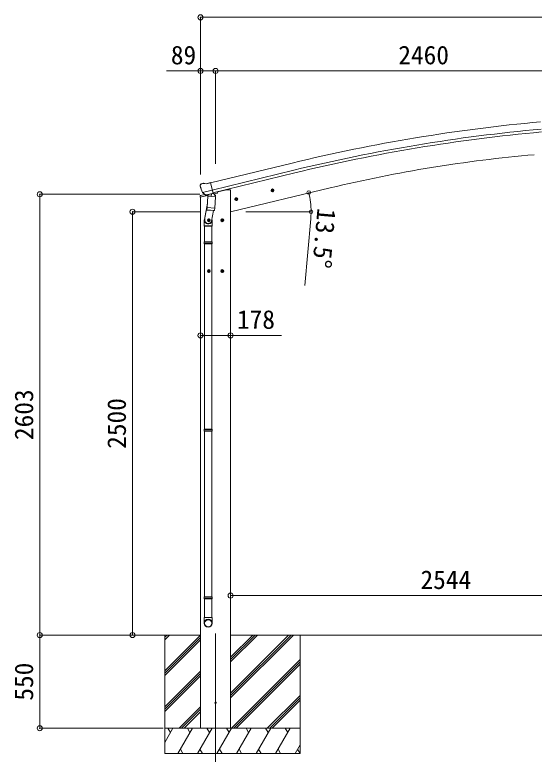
# Model space of a CAD drawing. Units: millimetres at full size. Extents: x -8385 to 8479, y -5853 to 5787.
# Drawn here: x -2714 to 355, y -1824 to 2543 of the extents above; entities that cross this region are included whole.
import ezdxf
from ezdxf.enums import TextEntityAlignment as Align

# ---------------------------------------------------------------- set-up
doc = ezdxf.new("R2010")
doc.units = ezdxf.units.MM
doc.header["$LTSCALE"] = 30
doc.header["$PDMODE"] = 32
doc.header["$PDSIZE"] = 30
for name, color, linetype, lineweight in [('0-0_0', 7, 'Continuous', 9), ('0-1_本体', 4, 'Continuous', 9), ('0-2_部品', 7, 'Continuous', 9), ('0-8_PARTS2', 2, 'Continuous', 9), ('0-A_寸法', 6, 'Continuous', 9), ('1-A', 6, 'Continuous', 9)]:
    doc.layers.add(name, color=color, linetype=linetype, lineweight=lineweight)
doc.styles.add('ＭＳ ゴシック', font='')
doc.styles.get('ＭＳ ゴシック').set_extended_font_data('MS Gothic')

msp = doc.modelspace()

# ---------------------------------------------------------------- linework, layer by layer
at = {"layer": '0-0_0'}
for p, q in [((-2139.36, -1120.81), (-1616.62, -1120.81)), ((-1827.62, -1120.81), (-1827.62, -1820.81)), ((-1827.62, -1148.19), (-1800.24, -1120.81)), ((-1827.62, -1134.05), (-1814.39, -1120.81)), ((-1827.62, -1332.04), (-1616.62, -1121.04)), ((-1827.62, -1346.18), (-1616.62, -1135.18)), ((-1438.62, -1491.82), (-1067.61, -1120.81)), ((-1438.62, -1463.54), (-1095.89, -1120.81)), ((-1438.62, -1477.68), (-1081.75, -1120.81)), ((-1438.62, -1279.69), (-1279.74, -1120.81)), ((-1438.62, -1265.55), (-1293.89, -1120.81)), ((-1438.62, -1251.41), (-1308.03, -1120.81)), ((-1438.62, -1120.81), (1483.2, -1120.81)), ((-1027.62, -1120.81), (-1027.62, -1820.81)), ((-1827.62, -1360.32), (-1616.62, -1149.32)), ((-1433.77, -1670.81), (-1027.62, -1264.67)), ((-1419.62, -1670.81), (-1027.62, -1278.81)), ((-1405.48, -1670.81), (-1027.62, -1292.95)), ((-1827.62, -1544.17), (-1616.62, -1333.17)), ((-1827.62, -1558.31), (-1616.62, -1347.31)), ((-1827.62, -1572.45), (-1616.62, -1361.45)), ((-1221.63, -1670.81), (-1027.62, -1476.8)), ((-1207.49, -1670.81), (-1027.62, -1490.94)), ((-1193.35, -1670.81), (-1027.62, -1505.09)), ((-1742.13, -1670.81), (-1616.62, -1545.3)), ((-1727.99, -1670.81), (-1616.62, -1559.44)), ((-1713.85, -1670.81), (-1616.62, -1573.59)), ((-1027.62, -1670.81), (-1827.62, -1670.81)), ((-1827.62, -1754.64), (-1779.22, -1670.81)), ((-1794.23, -1696.79), (-1809.23, -1670.81)), ((-1750.36, -1820.81), (-1663.76, -1670.81)), ((-1678.76, -1696.79), (-1693.76, -1670.81)), ((-1634.89, -1820.81), (-1548.29, -1670.81)), ((-1438.62, -1670.82), (-1616.62, -1670.82)), ((-1563.29, -1696.79), (-1578.29, -1670.81)), ((-1519.42, -1820.81), (-1432.82, -1670.81)), ((-1447.82, -1696.79), (-1462.82, -1670.81)), ((-1403.95, -1820.81), (-1317.35, -1670.81)), ((-1332.35, -1696.79), (-1347.35, -1670.81)), ((-1288.48, -1820.81), (-1201.88, -1670.81)), ((-1231.88, -1670.81), (-1216.88, -1696.79)), ((-1173.01, -1820.81), (-1086.4, -1670.81)), ((-1101.41, -1696.79), (-1116.41, -1670.81)), ((-1057.54, -1820.81), (-1027.62, -1769)), ((-1827.62, -1820.81), (-1027.62, -1820.81)), ((-1735.36, -1794.83), (-1720.36, -1820.81)), ((-1619.89, -1794.83), (-1604.89, -1820.81)), ((-1504.42, -1794.83), (-1489.42, -1820.81)), ((-1388.95, -1794.83), (-1373.95, -1820.81)), ((-1273.48, -1794.83), (-1258.48, -1820.81)), ((-1158.01, -1794.83), (-1143.01, -1820.81)), ((-1042.54, -1794.83), (-1027.62, -1820.66))]:
    msp.add_line(p, q, dxfattribs=at)
at = {"layer": '0-1_本体'}
for p, q in [((-1557.15, 1549.39), (-1074.28, 1666.87)), ((-1547.08, 1507.42), (-1064.08, 1624.94)), ((-1543.15, 1491.05), (-1060.09, 1608.57)), ((-1514.63, 1496.75), (-1462.62, 1509.24)), ((-1438.62, 1509.24), (-1462.62, 1509.24)), ((-850.46, 1520.43), (-1438.62, 1379.23)), ((-1438.62, 1509.24), (-1438.62, -1670.76)), ((-1616.62, -1670.76), (-1616.62, 1465.8))]:
    msp.add_line(p, q, dxfattribs=at)
at = {"layer": '0-1_本体', "color": 6}
msp.add_line((-1438.62, 649.06), (-1616.62, 649.06), dxfattribs=at)
at = {"layer": '0-1_本体'}
for centre, radius, start, end in [((1297.08, -8079.6), 10030.81, 95.17465, 103.67464), ((1297.08, -8079.6), 9987.65, 95.17465, 103.67464), ((1297.08, -8079.6), 9970.81, 95.17465, 103.67464), ((1063.82, -6469.83), 8216.38, 94.94583, 103.47282)]:
    msp.add_arc(centre, radius, start, end, dxfattribs=at)
at = {"layer": '0-2_部品'}
for p, q in [((-1618.61, 1533.81), (-1618.34, 1532.66)), ((-1618.45, 1532.79), (-1618.17, 1531.64)), ((-1614.39, 1542.38), (-1618.25, 1536.09)), ((-1614.23, 1541.36), (-1618.09, 1535.07)), ((-1611.3, 1544.63), (-1598.12, 1547.8)), ((-1611.13, 1543.61), (-1597.95, 1546.78)), ((-1583.56, 1545.12), (-1596.82, 1547.82)), ((-1583.39, 1544.1), (-1596.65, 1546.8)), ((-1583.56, 1545.12), (-1557.63, 1551.35)), ((-1583.39, 1544.1), (-1557.46, 1550.33)), ((-1604.56, 1493.5), (-1547.05, 1507.31)), ((-1604.39, 1492.48), (-1546.89, 1506.29)), ((-1587.71, 1478.59), (-1604.08, 1493.08)), ((-1587.54, 1477.57), (-1603.92, 1492.06)), ((-1582.63, 1478.5), (-1545.93, 1487.31)), ((-1582.55, 1477.83), (-1545.85, 1486.64)), ((-1551.88, 1485.49), (-1552.9, 1470.88)), ((-1551.8, 1484.82), (-1552.82, 1470.21)), ((-1545.93, 1487.31), (-1544.4, 1487.68)), ((-1545.85, 1486.64), (-1544.32, 1487.01)), ((-1542.84, 1489.78), (-1541.9, 1489.72)), ((-1542.76, 1489.11), (-1541.82, 1489.05)), ((-1541.9, 1489.72), (-1528.59, 1474.4)), ((-1541.82, 1489.05), (-1528.51, 1473.73)), ((-1537.87, 1484.7), (-1518.47, 1489.36)), ((-1537.6, 1484.77), (-1518.47, 1489.36)), ((-1514.63, 1497.99), (-1514.63, 1494.22)), ((-1514.63, 1497.98), (-1514.63, 1494.22)), ((-1201.12, 1503), (-1181.67, 1507.67)), ((-1201.05, 1503.01), (-1181.6, 1507.68)), ((-1196.56, 1510.78), (-1198.69, 1503.59)), ((-1196.49, 1510.79), (-1198.62, 1503.59)), ((-1189.26, 1512.54), (-1196.56, 1510.78)), ((-1189.2, 1512.54), (-1196.49, 1510.79)), ((-1189.06, 1495.62), (-1193.73, 1515.06)), ((-1188.99, 1495.62), (-1193.66, 1515.07)), ((-1184.1, 1507.09), (-1189.26, 1512.54)), ((-1184.03, 1507.1), (-1189.2, 1512.54)), ((-1186.23, 1499.89), (-1184.1, 1507.09)), ((-1186.16, 1499.9), (-1184.03, 1507.1)), ((-1619.19, 1465.18), (-1576.16, 1475.51)), ((-1619.19, 1465.18), (-1577.49, 1475.19)), ((-1619.19, 1472.07), (-1619.19, 1465.18)), ((-1619.19, 1472.07), (-1619.19, 1465.18)), ((-1590.73, 1481.27), (-1616.89, 1474.99)), ((-1591.5, 1481.08), (-1616.89, 1474.99)), ((-1585, 1478.02), (-1577.48, 1479.83)), ((-1584.83, 1477), (-1577.31, 1478.81)), ((-1584.16, 1478.13), (-1582.63, 1478.5)), ((-1584.08, 1477.46), (-1582.55, 1477.83)), ((-1580.79, 1478.27), (-1580.85, 1477.53)), ((-1580.71, 1477.6), (-1580.77, 1476.86)), ((-1580.09, 1476.49), (-1554.27, 1470.05)), ((-1580.01, 1475.82), (-1554.2, 1469.38)), ((-1573.17, 1471.14), (-1577.85, 1404.31)), ((-1573.09, 1470.47), (-1577.77, 1403.64)), ((-1527.48, 1467.95), (-1573.17, 1471.14)), ((-1527.4, 1467.28), (-1573.09, 1470.47)), ((-1571.4, 1474.32), (-1571.63, 1471.03)), ((-1571.32, 1473.65), (-1571.55, 1470.37)), ((-1532.16, 1401.11), (-1527.48, 1467.95)), ((-1532.08, 1400.44), (-1527.4, 1467.28)), ((-1528.59, 1474.4), (-1529.03, 1468.06)), ((-1528.51, 1473.73), (-1528.95, 1467.39)), ((-1415.05, 1451.64), (-1395.6, 1456.31)), ((-1414.97, 1451.65), (-1395.52, 1456.32)), ((-1410.49, 1459.42), (-1412.63, 1452.23)), ((-1410.41, 1459.43), (-1412.55, 1452.23)), ((-1403.2, 1461.17), (-1410.49, 1459.42)), ((-1403.12, 1461.18), (-1410.41, 1459.43)), ((-1402.99, 1444.25), (-1407.66, 1463.7)), ((-1402.91, 1444.26), (-1407.58, 1463.71)), ((-1398.03, 1455.73), (-1403.2, 1461.17)), ((-1397.95, 1455.74), (-1403.12, 1461.18)), ((-1400.16, 1448.53), (-1398.03, 1455.73)), ((-1400.08, 1448.54), (-1397.95, 1455.74)), ((-1576.11, 1429.07), (-1592.03, 1332.9)), ((-1576.03, 1428.4), (-1591.95, 1332.23)), ((-1578.7, 1391.84), (-1577.83, 1404.31)), ((-1578.63, 1391.17), (-1577.75, 1403.64)), ((-1532.16, 1401.11), (-1577.85, 1404.31)), ((-1532.08, 1400.44), (-1577.77, 1403.64)), ((-1532.17, 1401.11), (-1533.06, 1388.42)), ((-1532.09, 1400.44), (-1532.98, 1387.75)), ((-1578.31, 1390.48), (-1578.31, 1390.48)), ((-1578.23, 1389.81), (-1578.23, 1389.81)), ((-1576.86, 1389.7), (-1535.16, 1386.79)), ((-1576.78, 1389.03), (-1535.08, 1386.12)), ((-1540.59, 1387.17), (-1551.32, 1323.58)), ((-1540.51, 1386.5), (-1551.24, 1322.91)), ((-1594.18, 1295.74), (-1594.18, 1330.09)), ((-1594.1, 1295.07), (-1594.1, 1329.42)), ((-1557.62, 1329), (-1577.62, 1329)), ((-1557.54, 1329.01), (-1577.54, 1329.01)), ((-1567.62, 1336.5), (-1574.12, 1332.75)), ((-1574.12, 1332.75), (-1574.12, 1325.25)), ((-1574.12, 1325.25), (-1567.62, 1321.49)), ((-1567.54, 1336.51), (-1574.04, 1332.76)), ((-1574.04, 1332.76), (-1574.04, 1325.25)), ((-1574.04, 1325.25), (-1567.54, 1321.5)), ((-1567.62, 1319), (-1567.62, 1339)), ((-1561.12, 1332.75), (-1567.62, 1336.5)), ((-1567.54, 1319.01), (-1567.54, 1339.01)), ((-1561.04, 1332.76), (-1567.54, 1336.51)), ((-1548.18, 1330.4), (-1548.18, 1295.74)), ((-1548.1, 1329.73), (-1548.1, 1295.07)), ((-1477.62, 1329), (-1497.62, 1329)), ((-1477.54, 1329.01), (-1497.54, 1329.01)), ((-1487.62, 1336.5), (-1494.12, 1332.75)), ((-1494.12, 1332.75), (-1494.12, 1325.25)), ((-1494.12, 1325.25), (-1487.62, 1321.49)), ((-1487.54, 1336.51), (-1494.04, 1332.76)), ((-1494.04, 1332.76), (-1494.04, 1325.25)), ((-1494.04, 1325.25), (-1487.54, 1321.5)), ((-1487.62, 1319), (-1487.62, 1339)), ((-1481.12, 1332.75), (-1487.62, 1336.5)), ((-1487.54, 1319.01), (-1487.54, 1339.01)), ((-1481.04, 1332.76), (-1487.54, 1336.51)), ((-1548.18, 1295.74), (-1594.18, 1295.74)), ((-1548.1, 1295.07), (-1594.1, 1295.07)), ((-1592.18, 1295.74), (-1592.18, 1201.74)), ((-1592.1, 1295.07), (-1592.1, 1201.07)), ((-1550.18, 1295.74), (-1550.18, 1201.74)), ((-1550.1, 1295.07), (-1550.1, 1201.07)), ((-1594.18, 1199.74), (-1593.18, 1201.74)), ((-1548.18, 1199.74), (-1594.18, 1199.74)), ((-1548.18, 1191.74), (-1594.18, 1191.74)), ((-1594.1, 1199.07), (-1593.1, 1201.07)), ((-1548.1, 1199.07), (-1594.1, 1199.07)), ((-1548.1, 1191.07), (-1594.1, 1191.07)), ((-1549.18, 1201.74), (-1593.18, 1201.74)), ((-1549.18, 1189.74), (-1593.18, 1189.74)), ((-1549.1, 1201.07), (-1593.1, 1201.07)), ((-1549.1, 1189.07), (-1593.1, 1189.07)), ((-1592.18, 1189.74), (-1592.18, 95.55)), ((-1592.1, 1189.07), (-1592.1, 94.88)), ((-1550.18, 1189.74), (-1550.18, 95.55)), ((-1550.1, 1189.07), (-1550.1, 94.88)), ((-1548.18, 1199.74), (-1549.18, 1201.74)), ((-1548.18, 1191.74), (-1549.18, 1189.74)), ((-1548.1, 1199.07), (-1549.1, 1201.07)), ((-1548.1, 1191.07), (-1549.1, 1189.07)), ((-1548.18, 1199.74), (-1548.18, 1191.74)), ((-1548.1, 1199.07), (-1548.1, 1191.07)), ((-1557.62, 1029), (-1577.62, 1029)), ((-1557.54, 1029.01), (-1577.54, 1029.01)), ((-1567.62, 1036.5), (-1574.12, 1032.75)), ((-1574.12, 1032.75), (-1574.12, 1025.25)), ((-1574.12, 1025.25), (-1567.62, 1021.49)), ((-1567.54, 1036.51), (-1574.04, 1032.76)), ((-1574.04, 1032.76), (-1574.04, 1025.25)), ((-1574.04, 1025.25), (-1567.54, 1021.5)), ((-1567.62, 1019), (-1567.62, 1039)), ((-1561.12, 1032.75), (-1567.62, 1036.5)), ((-1567.54, 1019.01), (-1567.54, 1039.01)), ((-1561.04, 1032.76), (-1567.54, 1036.51)), ((-1477.62, 1029), (-1497.62, 1029)), ((-1477.54, 1029.01), (-1497.54, 1029.01)), ((-1487.62, 1036.5), (-1494.12, 1032.75)), ((-1494.12, 1032.75), (-1494.12, 1025.25)), ((-1494.12, 1025.25), (-1487.62, 1021.49)), ((-1487.54, 1036.51), (-1494.04, 1032.76)), ((-1494.04, 1032.76), (-1494.04, 1025.25)), ((-1494.04, 1025.25), (-1487.54, 1021.5)), ((-1487.62, 1019), (-1487.62, 1039)), ((-1481.12, 1032.75), (-1487.62, 1036.5)), ((-1487.54, 1019.01), (-1487.54, 1039.01)), ((-1481.04, 1032.76), (-1487.54, 1036.51)), ((-1594.18, 93.55), (-1593.18, 95.55)), ((-1548.18, 93.55), (-1594.18, 93.55)), ((-1594.1, 92.88), (-1593.1, 94.88)), ((-1548.1, 92.88), (-1594.1, 92.88)), ((-1549.18, 95.55), (-1593.18, 95.55)), ((-1549.1, 94.88), (-1593.1, 94.88)), ((-1548.18, 93.55), (-1549.18, 95.55)), ((-1548.1, 92.88), (-1549.1, 94.88)), ((-1548.18, 93.55), (-1548.18, 85.55)), ((-1548.1, 92.88), (-1548.1, 84.88)), ((-1548.18, 85.55), (-1594.18, 85.55)), ((-1548.1, 84.88), (-1594.1, 84.88)), ((-1549.18, 83.55), (-1593.18, 83.55)), ((-1549.1, 82.88), (-1593.1, 82.88)), ((-1592.18, 83.55), (-1592.18, -894.63)), ((-1592.1, 82.88), (-1592.1, -895.3)), ((-1550.18, 83.55), (-1550.18, -894.63)), ((-1550.1, 82.88), (-1550.1, -895.3)), ((-1548.18, 85.55), (-1549.18, 83.55)), ((-1548.1, 84.88), (-1549.1, 82.88)), ((-1594.18, -896.63), (-1593.18, -894.63)), ((-1548.18, -896.63), (-1594.18, -896.63)), ((-1548.18, -904.63), (-1594.18, -904.63)), ((-1594.1, -897.3), (-1593.1, -895.3)), ((-1548.1, -897.3), (-1594.1, -897.3)), ((-1548.1, -905.3), (-1594.1, -905.3)), ((-1549.18, -894.63), (-1593.18, -894.63)), ((-1549.18, -906.63), (-1593.18, -906.63)), ((-1549.1, -895.3), (-1593.1, -895.3)), ((-1549.1, -907.3), (-1593.1, -907.3)), ((-1592.18, -906.63), (-1592.18, -1016.63)), ((-1592.1, -907.3), (-1592.1, -1017.3)), ((-1550.18, -906.63), (-1550.18, -1016.63)), ((-1550.1, -907.3), (-1550.1, -1017.3)), ((-1548.18, -896.63), (-1549.18, -894.63)), ((-1548.18, -904.63), (-1549.18, -906.63)), ((-1548.1, -897.3), (-1549.1, -895.3)), ((-1548.1, -905.3), (-1549.1, -907.3)), ((-1548.18, -896.63), (-1548.18, -904.63)), ((-1548.1, -897.3), (-1548.1, -905.3)), ((-1594.18, -1050.78), (-1594.18, -1016.63)), ((-1548.18, -1016.63), (-1594.18, -1016.63)), ((-1594.1, -1051.45), (-1594.1, -1017.3)), ((-1548.1, -1017.3), (-1594.1, -1017.3)), ((-1548.18, -1050.78), (-1548.18, -1016.63)), ((-1548.1, -1051.45), (-1548.1, -1017.3))]:
    msp.add_line(p, q, dxfattribs=at)
for points in [[(-1552.2, 1485.9), (-1542.47, 1488.23), (-1557.63, 1551.35)], [(-1552.03, 1484.88), (-1542.31, 1487.21), (-1557.46, 1550.33)], [(-1604.83, 1494.08), (-1604.24, 1493.24), (-1604.08, 1493.08)], [(-1604.67, 1493.06), (-1604.08, 1492.21), (-1603.92, 1492.06)], [(-1552.2, 1485.9), (-1552.43, 1485.75), (-1577.2, 1479.8), (-1577.48, 1479.83)], [(-1552.03, 1484.88), (-1552.27, 1484.73), (-1577.04, 1478.78), (-1577.31, 1478.81)], [(-1198.69, 1503.59), (-1193.53, 1498.14), (-1186.23, 1499.89)], [(-1198.62, 1503.59), (-1193.46, 1498.15), (-1186.16, 1499.9)], [(-1412.63, 1452.23), (-1407.46, 1446.78), (-1400.16, 1448.53)], [(-1412.55, 1452.23), (-1407.38, 1446.79), (-1400.08, 1448.54)], [(-1567.62, 1321.49), (-1561.12, 1325.25), (-1561.12, 1332.75)], [(-1567.54, 1321.5), (-1561.04, 1325.25), (-1561.04, 1332.76)], [(-1487.62, 1321.49), (-1481.12, 1325.25), (-1481.12, 1332.75)], [(-1487.54, 1321.5), (-1481.04, 1325.25), (-1481.04, 1332.76)], [(-1594.18, 1199.74), (-1594.18, 1191.74), (-1593.18, 1189.74)], [(-1594.1, 1199.07), (-1594.1, 1191.07), (-1593.1, 1189.07)], [(-1567.62, 1021.49), (-1561.12, 1025.25), (-1561.12, 1032.75)], [(-1567.54, 1021.5), (-1561.04, 1025.25), (-1561.04, 1032.76)], [(-1487.62, 1021.49), (-1481.12, 1025.25), (-1481.12, 1032.75)], [(-1487.54, 1021.5), (-1481.04, 1025.25), (-1481.04, 1032.76)], [(-1594.18, 93.55), (-1594.18, 85.55), (-1593.18, 83.55)], [(-1594.1, 92.88), (-1594.1, 84.88), (-1593.1, 82.88)], [(-1594.18, -896.63), (-1594.18, -904.63), (-1593.18, -906.63)], [(-1594.1, -897.3), (-1594.1, -905.3), (-1593.1, -907.3)]]:
    msp.add_lwpolyline(points, dxfattribs=at)
for centre, radius in [((-1191.39, 1505.34), 8.5), ((-1191.33, 1505.34), 8.5), ((-1191.39, 1505.34), 7.7), ((-1191.33, 1505.34), 7.7), ((-1191.39, 1505.34), 6.5), ((-1191.33, 1505.34), 6.5), ((-1405.33, 1453.98), 8.5), ((-1405.25, 1453.99), 8.5), ((-1405.33, 1453.98), 7.7), ((-1405.25, 1453.99), 7.7), ((-1405.33, 1453.98), 6.5), ((-1405.25, 1453.99), 6.5), ((-1567.62, 1329), 8.5), ((-1567.54, 1329.01), 8.5), ((-1567.62, 1329), 7.7), ((-1567.54, 1329.01), 7.7), ((-1567.62, 1329), 6.5), ((-1567.54, 1329.01), 6.5), ((-1487.62, 1329), 8.5), ((-1487.54, 1329.01), 8.5), ((-1487.62, 1329), 7.7), ((-1487.54, 1329.01), 7.7), ((-1487.62, 1329), 6.5), ((-1487.54, 1329.01), 6.5), ((-1567.62, 1029), 8.5), ((-1567.54, 1029.01), 8.5), ((-1567.62, 1029), 7.7), ((-1567.54, 1029.01), 7.7), ((-1567.62, 1029), 6.5), ((-1567.54, 1029.01), 6.5), ((-1487.62, 1029), 8.5), ((-1487.54, 1029.01), 8.5), ((-1487.62, 1029), 7.7), ((-1487.54, 1029.01), 7.7), ((-1487.62, 1029), 6.5), ((-1487.54, 1029.01), 6.5)]:
    msp.add_circle(centre, radius, dxfattribs=at)
at = {"layer": '0-2_部品', "color": 4}
msp.add_circle((-1527.62, -1520.76), 4.5, dxfattribs=at)
at = {"layer": '0-2_部品'}
for centre, radius, start, end in [((-1421.53, 1579.91), 202.4, 193.5, 205.09125), ((-1421.37, 1578.88), 202.4, 193.5, 205.09125), ((-1610.13, 1539.77), 5, 103.5, 148.5), ((-1609.97, 1538.75), 5, 103.5, 148.5), ((-1597.41, 1544.88), 3, 78.5, 103.5), ((-1597.25, 1543.86), 3, 78.5, 103.5), ((-1551.28, 1485.4), 0.604, 100.59842, 172.20595), ((-1551.2, 1484.74), 0.604, 100.59842, 172.20595), ((-1544.51, 1488.16), 0.5, 283.5, 318.76246), ((-1544.44, 1487.49), 0.5, 283.5, 318.76246), ((-1519.63, 1494.22), 5, 283.5, 0), ((-1519.63, 1494.22), 5, 283.5, 0), ((-1616.19, 1472.07), 3, 103.5, 180), ((-1616.19, 1472.07), 3, 103.5, 180), ((-1584.28, 1478.62), 0.5, 248.23754, 283.5), ((-1584.2, 1477.95), 0.5, 248.23754, 283.5), ((-1581.29, 1478.31), 0.5, 356, 103.5), ((-1581.21, 1477.64), 0.5, 356, 103.5), ((-1579.85, 1477.46), 1, 176, 256), ((-1579.77, 1476.79), 1, 176, 256), ((-1553.92, 1471.02), 1.03, 250.03897, 351.96569), ((-1553.84, 1470.35), 1.03, 250.03897, 351.96569), ((-1576.76, 1391.67), 1.95, 175.04017, 217.47766), ((-1576.68, 1391), 1.95, 175.04017, 217.47766), ((-1576.72, 1391.7), 2, 217.40962, 266), ((-1576.64, 1391.03), 2, 217.40962, 266), ((-1535.02, 1388.78), 2, 266, 349.46843), ((-1534.95, 1388.11), 2, 266, 349.46843), ((-1564.18, 1330.09), 30, 177.45142, 180), ((-1564.1, 1329.42), 30, 177.45142, 180)]:
    msp.add_arc(centre, radius, start, end, dxfattribs=at)
for centre, major_axis, ratio, start_param, end_param in [((-1615.69, 1534.52), (-1.57, -2.57), 0.99628, 4.712389, 5.4996506), ((-1615.53, 1533.5), (-1.57, -2.57), 0.99628, 4.712389, 5.4996506), ((-1585.72, 1480.85), (-0.73, -2.92), 0.997631, 5.8041905, 6.6006116), ((-1585.56, 1479.82), (-0.73, -2.92), 0.997631, 5.8041905, 6.6006116), ((-1585.66, 1481.07), (2.63, 3.16), 0.650902, 4.0958226, 4.1686332), ((-1585.5, 1480.05), (2.63, 3.16), 0.650902, 4.0958226, 4.1686332), ((-1585.69, 1480.95), (-0.73, -2.92), 0.997631, 0.3902369, 0.4789948), ((-1585.53, 1479.93), (-0.73, -2.92), 0.997631, 0.3902369, 0.4789948), ((-1571.18, 1330.4), (23, 0), 0.996195, 2.5560258, 6.5663028), ((-1571.1, 1329.73), (23, 0), 0.996195, 2.5560258, 6.5663028), ((-1571.18, 1330.4), (21, 0), 0.996195, 2.9349147, 5.9512394), ((-1571.1, 1329.73), (21, 0), 0.996195, 2.9349147, 5.9512394), ((-1571.18, -1049.03), (-23, 0), 0.996195, 3.1415927, 6.2831853), ((-1571.18, -1050.78), (-23, 0), 0.996195, 3.1415927, 6.2831853), ((-1571.1, -1049.7), (-23, 0), 0.996195, 3.1415927, 6.2831853), ((-1571.1, -1051.45), (-23, 0), 0.996195, 3.1415927, 6.2831853), ((-1571.18, -1050.78), (0, -23.43), 0.981806, 4.712389, 7.8539816), ((-1571.1, -1051.45), (0, -23.43), 0.981806, 4.712389, 7.8539816)]:
    msp.add_ellipse(centre, major_axis=major_axis, ratio=ratio, start_param=start_param, end_param=end_param, dxfattribs=at)
for centre in [(-1571.18, -1050.78), (-1571.1, -1051.45)]:
    msp.add_ellipse(centre, major_axis=(21, 0), ratio=0.996195, dxfattribs=at)
at = {"layer": '0-8_PARTS2'}
msp.add_line((-1527.62, -1111.61), (-1527.62, -1870.82), dxfattribs=at)
at = {"layer": '0-A_寸法'}
for p, q in [((-1616.62, 2527.6), (932.38, 2527.6)), ((-1616.62, 2210.98), (-1616.62, 1598.75)), ((-1616.62, 2210.98), (-1527.62, 2210.98)), ((-1527.62, 2210.98), (-1527.62, 1663.13)), ((-1527.62, 2210.98), (932.38, 2210.98)), ((-2566.2, -1120.76), (-2566.2, 1482.24)), ((-2566.2, 1482.24), (-1621.12, 1482.24)), ((-2018.23, -1120.76), (-2018.23, 1379.24)), ((-2018.23, 1379.24), (-1621.12, 1379.24)), ((-1349.12, 1379.24), (-962.27, 1379.24)), ((-965.12, 1336.78), (-999.49, 944.28)), ((-1438.62, 649.06), (-1138.62, 649.06)), ((-2566.2, -1120.76), (-1838.09, -1120.76)), ((-2566.2, -1670.76), (-2566.2, -1120.76)), ((-2566.2, -1670.76), (-1838.09, -1670.76))]:
    msp.add_line(p, q, dxfattribs=at)
msp.add_lwpolyline([(-1616.62, 2527.6), (-1616.62, 2210.98), (-1816.62, 2210.98)], dxfattribs=at)
for centre in [(-976.72, 1492.89), (-963.27, 1379.24)]:
    msp.add_circle(centre, 10.62, dxfattribs=at)
for start, end in [(0, 13.5), (354.99678, 0)]:
    msp.add_arc((-1450.12, 1379.24), 486.86, start, end, dxfattribs=at)
for p in [(-1616.62, 2527.6), (-1616.62, 2210.98), (-1527.62, 2210.98), (-2566.2, 1482.24), (-2018.23, 1379.24), (-1616.62, 649.06), (-1438.62, 649.06), (-2566.2, -1120.76), (-2018.23, -1120.76), (-2566.2, -1670.76)]:
    msp.add_point(p, dxfattribs=at)
at = {"layer": '1-A'}
for q in [(-1438.62, -654.91), (1105.39, -887.86)]:
    msp.add_line((-1438.62, -887.86), q, dxfattribs=at)
msp.add_point((-1438.62, -887.86), dxfattribs=at)

# ---------------------------------------------------------------- texts
at = {"layer": '0-A_寸法', "color": 7, "style": 'ＭＳ ゴシック'}
for s, p in [('89', (-1791.62, 2216.98)), ('2460', (-447.62, 2216.98)), ('178', (-1401.12, 655.06))]:
    msp.add_text(s, height=110, dxfattribs=at).set_placement(p, align=Align.BOTTOM_LEFT)
for s, rotation, p in [('13.5°', 264.997, (-957.77, 1406.4)), ('2603', 90, (-2572.2, 30.74)), ('2500', 90, (-2024.23, -20.76)), ('550', 90, (-2572.2, -1508.26))]:
    msp.add_text(s, height=110, rotation=rotation, dxfattribs=at).set_placement(p, align=Align.BOTTOM_LEFT)
at = {"layer": '1-A', "color": 7, "style": 'ＭＳ ゴシック'}
msp.add_text('2544', height=110, dxfattribs=at).set_placement((-316.61, -881.86), align=Align.BOTTOM_LEFT)

doc.saveas('drawing.dxf')
